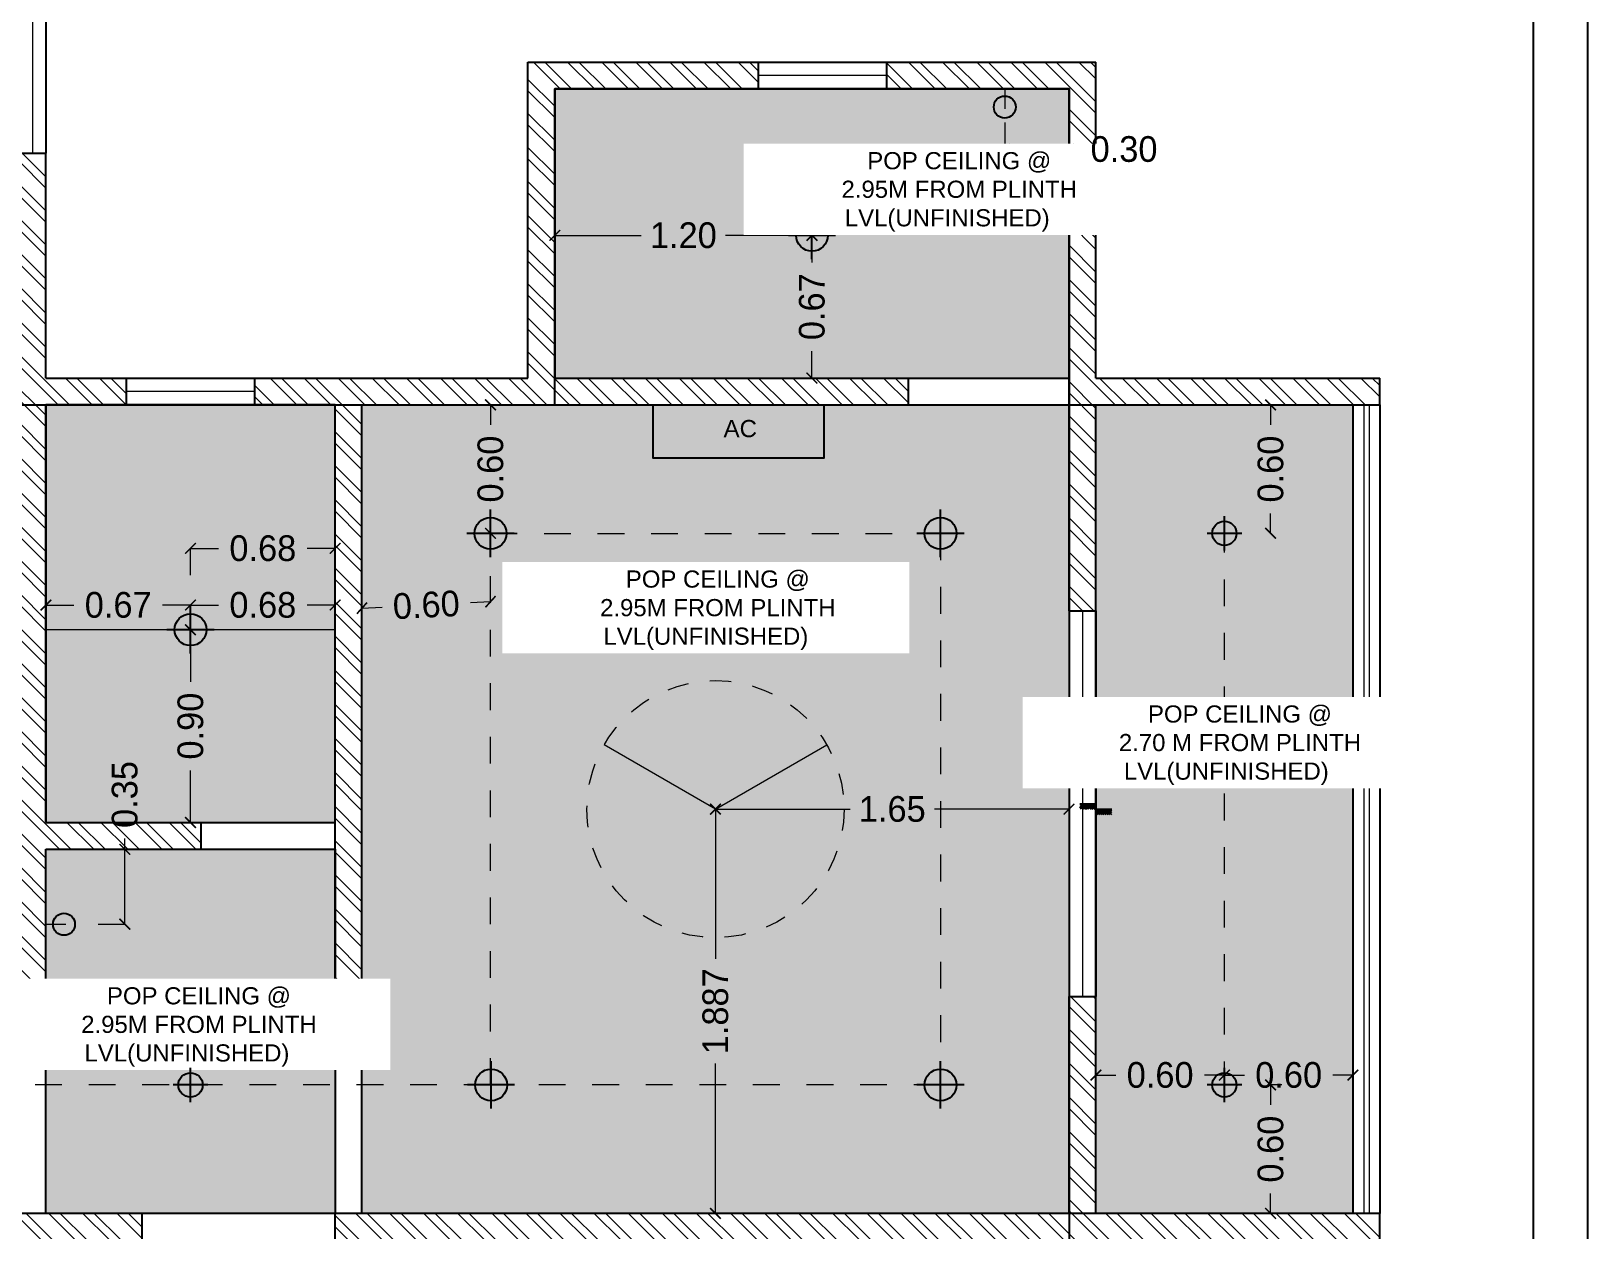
# Model space of a CAD drawing. Header units: metres. Extents: x 494 to 1845, y -666 to 1061.
# Drawn here: x 1822.24 to 1829.51, y 247.76 to 253.36 of the extents above; entities that cross this region are included whole.
import ezdxf

# ---------------------------------------------------------------- set-up
doc = ezdxf.new("R2010")
doc.units = ezdxf.units.M
doc.header["$MEASUREMENT"] = 0
for name, pattern in [('1', [0]), ('141011 - Typical Flr Plans -1 - 1.5 & 1-2 BHK_ Kolshet Namrata1$0$HIDDEN', [0.375, 0.25, -0.125]), ('_ZCAD_DYNDIM_LINETYPE_DATA_NAME_', [0.25, 0.125, -0.125])]:
    doc.linetypes.add(name, pattern=pattern)
doc.layers.get('Defpoints').update_dxf_attribs({"color": 12})
for name, color, linetype, lineweight in [('01 WALL', 7, 'Continuous', 25), ('A-Wall', 7, 'Continuous', 18), ('A-Wall Hatch', 8, 'Continuous', 9), ('DIMENSION', 8, 'Continuous', 5), ('ele ref line', 44, 'Continuous', 9), ('elec block', 14, 'Continuous', 9), ('VDA - FALSE CEILING', 7, 'Continuous', 5), ('VDA-FURNITURE', 8, 'Continuous', 13), ('VDA-HATCH', 8, 'Continuous', 9), ('VDA-RAILING', 25, 'Continuous', 5), ('VDA-SLIDING DOOR', 4, 'Continuous', 9), ('VDA-WALL', 250, 'Continuous', 25), ('VDA-WINDOW', 5, 'Continuous', 9)]:
    doc.layers.add(name, color=color, linetype=linetype, lineweight=lineweight)
for name, color, linetype in [('A-AREA', 1, 'Continuous'), ('CEILING', 7, 'Continuous'), ('ceiling elec', 7, 'Continuous'), ('SHEET', 7, 'Continuous'), ('TEXT', 7, 'Continuous'), ('TILE DROP', 180, '1'), ('VDA-WALL BELOW', 8, 'Continuous'), ('VDA_ELECTRICAL FIXTURES', 7, 'Continuous')]:
    doc.layers.add(name, color=color, linetype=linetype)
doc.styles.add('RS', font='GOTHIC.TTF')
doc.styles.get("Standard").update_dxf_attribs({"font": 'arial.ttf'})
doc.dimstyles.new('SMALL', dxfattribs={"dimtxt": 0.16, "dimasz": 0.05, "dimexe": 0, "dimexo": 0, "dimgap": 0.05, "dimtad": 0, "dimdec": 1, "dimzin": 0, "dimdsep": 46, "dimtxsty": 'RS', "dimblk": 'ARCHTICK', "dimcen": 2.5, "dimclrd": 256, "dimclre": 256, "dimclrt": 5, "dimadec": 0, "dimazin": 0, "dimtfac": 1, "dimtofl": 0, "dimtmove": 0, "dimatfit": 3, "dimldrblk": 'ARCHTICK', "dimfxl": 0, "dimtolj": 1, "dimtzin": 0, "dimarcsym": 0})
pattern_1 = [(135.0000000000001, (-4.440892098500626e-16, 0.375), (-0.004419417382415919, -0.004419417382415927), [])]

# ---------------------------------------------------------------- blocks, each defined once
blk = doc.blocks.new('TT-level diff-flat-14')
at = {"layer": 'TILE DROP'}
h = blk.add_hatch(dxfattribs=at)
h.set_pattern_fill('ANSI31', color=256, scale=0.05, angle=90.00000000000006, style=0)
h.set_pattern_definition(pattern_1)
h.paths.add_polyline_path([(-0.07499999999998863, 0.02500000000000568), (-0.07499999999998863, 0), (0, 0), (0, 0.02500000000000568)])
h = blk.add_hatch(dxfattribs=at)
h.set_pattern_fill('ANSI31', color=256, scale=0.05, angle=90.00000000000006, style=0)
h.set_pattern_definition(pattern_1)
h.paths.add_polyline_path([(0, 0), (0, -0.02500000000000568), (0.07499999999998863, -0.02500000000000568), (0.07499999999998863, 0)])
for points in [[(0, 0), (-0.07499999999998863, 0)], [(0.07499999999998863, -0.02500000000000568), (0, -0.02500000000000568), (0, 0), (-0.07499999999998863, 0)]]:
    blk.add_lwpolyline(points, dxfattribs=at)
blk = doc.blocks.new('zw$4BD1')
at = {"color": 6}
blk.add_line((0.1026044387735965, 0.2717923628416088), (0.1026044644431749, 0.08480641099328068), dxfattribs=at)
at = {"layer": 'SHEET', "color": 6}
blk.add_circle((0.1026044619984532, 0.10260446199851), 0.1026044519985128, dxfattribs=at)
blk = doc.blocks.new('12w')
at = {"layer": 'VDA_ELECTRICAL FIXTURES', "color": 5, "ltscale": 0.1}
for p, q in [((87910.28145249565, 3817.042512325924), (87910.28144543657, 3823.898232417295)), ((87906.81604333571, 3820.470368803413), (87913.74685459654, 3820.470375939805))]:
    blk.add_line(p, q, dxfattribs=at)
blk.add_circle((87910.28075605427, 3820.470372370896), 2.316151648332887, dxfattribs=at)
blk = doc.blocks.new('FAN 1')
at = {"layer": 'elec block', "color": 68, "true_color": 0x394d00}
for q in [(-3723.117876231178, 868.3742863660809), (-3722.078645746636, 868.3742863660809), (-3722.598260988907, 867.4742863660808)]:
    blk.add_line((-3722.598260988907, 868.074286366081), q, dxfattribs=at)
at = {"layer": 'elec block', "color": 68, "linetype": '141011 - Typical Flr Plans -1 - 1.5 & 1-2 BHK_ Kolshet Namrata1$0$HIDDEN', "ltscale": 0.15, "true_color": 0x394d00}
blk.add_circle((-3722.598260988907, 868.074286366081), 0.6, dxfattribs=at)
blk = doc.blocks.new('AEYTUU')
at = {"layer": 'VDA_ELECTRICAL FIXTURES', "color": 6, "ltscale": 0.1}
for p, q in [((8243.958968699393, -3482.814240096676), (8243.958968826868, -3482.690436009986)), ((8244.021548823775, -3482.752338117767), (8243.896388702484, -3482.752337988894))]:
    blk.add_line(p, q, dxfattribs=at)
blk.add_circle((8243.958981276084, -3482.752338053344), 0.04373075930944671, dxfattribs=at)
blk = doc.blocks.new('_ArchTick')
at = {"color": 0, "linetype": 'ByBlock', "const_width": 0.15}
blk.add_lwpolyline([(-0.5, -0.5), (0.5, 0.5)], dxfattribs=at)
blk = doc.blocks.new('*D662')
at = {"layer": 'Defpoints', "color": 0, "transparency": 16777216}
for p in [(4.879698409264165, 1.100004219080859), (5.248003600157062, 1.100004219080859), (4.879698409264165, 0.7500042190802958)]:
    blk.add_point(p, dxfattribs=at)
at = {"layer": 'DIMENSION', "lineweight": -2, "transparency": 16777216}
for p, q in [((5.123003600157062, 1.100004219080859), (5.248003600157062, 1.100004219080859)), ((5.248003600157062, 1.100004219080859), (5.248003600157062, 1.15000421908087)), ((5.248003600157062, 0.7500042190802958), (5.248003600157062, 1.100004219080859)), ((5.123003600157062, 0.7500042190802958), (5.248003600157062, 0.7500042190802958))]:
    blk.add_line(p, q, dxfattribs=at)
at = {"layer": 'DIMENSION', "lineweight": -2, "transparency": 16777216, "xscale": 0.05, "yscale": 0.05, "zscale": 0.05}
for p, rotation in [((5.248003600157062, 1.100004219080859), 90), ((5.248003600157062, 0.7500042190802958), 270)]:
    blk.add_blockref('_ArchTick', p, dxfattribs=dict(at, rotation=rotation))
at = {"layer": 'DIMENSION', "color": 5, "transparency": 16777216, "insert": (5.248003600157062, 1.355694225878892), "char_height": 0.12, "attachment_point": 5, "rotation": 90, "style": 'RS'}
blk.add_mtext('\\A1;0.35', dxfattribs=at)
blk = doc.blocks.new('*D663')
at = {"layer": 'Defpoints', "color": 0, "transparency": 16777216}
for p in [(6.229698409264074, 2.504967953959181), (5.554698372563735, 2.160616078013391), (6.229698409264074, 2.160616078013391)]:
    blk.add_point(p, dxfattribs=at)
at = {"layer": 'DIMENSION', "lineweight": -2, "transparency": 16777216}
for p, q in [((5.554698372563735, 2.379967953959181), (5.554698372563735, 2.504967953959181)), ((5.554698372563735, 2.504967953959181), (5.685692612531739, 2.504967953959181)), ((6.229698409264074, 2.504967953959181), (6.09870416929607, 2.504967953959181)), ((6.229698409264074, 2.379967953959181), (6.229698409264074, 2.504967953959181))]:
    blk.add_line(p, q, dxfattribs=at)
at = {"layer": 'DIMENSION', "lineweight": -2, "transparency": 16777216, "xscale": 0.05, "yscale": 0.05, "zscale": 0.05, "rotation": 180}
blk.add_blockref('_ArchTick', (5.554698372563735, 2.504967953959181), dxfattribs=at)
at = {"layer": 'DIMENSION', "lineweight": -2, "transparency": 16777216, "xscale": 0.05, "yscale": 0.05, "zscale": 0.05}
blk.add_blockref('_ArchTick', (6.229698409264074, 2.504967953959181), dxfattribs=at)
at = {"layer": 'DIMENSION', "color": 5, "transparency": 16777216, "insert": (5.892198390913791, 2.504967953959181), "char_height": 0.12, "attachment_point": 5, "style": 'RS'}
blk.add_mtext('\\A1;0.68', dxfattribs=at)
blk = doc.blocks.new('*D664')
at = {"layer": 'Defpoints', "color": 0, "transparency": 16777216}
for p in [(4.879698409264165, 2.240418267492942), (4.879698409264165, 2.160616078013391), (5.554698372563735, 2.160616078013391)]:
    blk.add_point(p, dxfattribs=at)
at = {"layer": 'DIMENSION', "lineweight": -2, "transparency": 16777216}
for p, q in [((4.879698409264165, 2.160616078013391), (4.879698409264165, 2.240418267492942)), ((4.879698409264165, 2.240418267492942), (5.010080783843932, 2.240418267492942)), ((5.554698372563735, 2.240418267492942), (5.424315997983967, 2.240418267492942)), ((5.554698372563735, 2.160616078013391), (5.554698372563735, 2.240418267492942))]:
    blk.add_line(p, q, dxfattribs=at)
at = {"layer": 'DIMENSION', "lineweight": -2, "transparency": 16777216, "xscale": 0.05, "yscale": 0.05, "zscale": 0.05, "rotation": 180}
blk.add_blockref('_ArchTick', (4.879698409264165, 2.240418267492942), dxfattribs=at)
at = {"layer": 'DIMENSION', "lineweight": -2, "transparency": 16777216, "xscale": 0.05, "yscale": 0.05, "zscale": 0.05}
blk.add_blockref('_ArchTick', (5.554698372563735, 2.240418267492942), dxfattribs=at)
at = {"layer": 'DIMENSION', "color": 5, "transparency": 16777216, "insert": (5.217198390914064, 2.240418267492942), "char_height": 0.12, "attachment_point": 5, "style": 'RS'}
blk.add_mtext('\\A1;0.67', dxfattribs=at)
blk = doc.blocks.new('*D665')
at = {"layer": 'Defpoints', "color": 0, "transparency": 16777216}
for p in [(6.229698409264074, 2.240418267492942), (5.554698372563735, 2.160616078013391), (6.229698409264074, 2.160616078013391)]:
    blk.add_point(p, dxfattribs=at)
at = {"layer": 'DIMENSION', "lineweight": -2, "transparency": 16777216}
for p, q in [((5.554698372563735, 2.160616078013391), (5.554698372563735, 2.240418267492942)), ((5.554698372563735, 2.240418267492942), (5.685692612531739, 2.240418267492942)), ((6.229698409264074, 2.240418267492942), (6.09870416929607, 2.240418267492942)), ((6.229698409264074, 2.160616078013391), (6.229698409264074, 2.240418267492942))]:
    blk.add_line(p, q, dxfattribs=at)
at = {"layer": 'DIMENSION', "lineweight": -2, "transparency": 16777216, "xscale": 0.05, "yscale": 0.05, "zscale": 0.05, "rotation": 180}
blk.add_blockref('_ArchTick', (5.554698372563735, 2.240418267492942), dxfattribs=at)
at = {"layer": 'DIMENSION', "lineweight": -2, "transparency": 16777216, "xscale": 0.05, "yscale": 0.05, "zscale": 0.05}
blk.add_blockref('_ArchTick', (6.229698409264074, 2.240418267492942), dxfattribs=at)
at = {"layer": 'DIMENSION', "color": 5, "transparency": 16777216, "insert": (5.892198390913791, 2.240418267492942), "char_height": 0.12, "attachment_point": 5, "style": 'RS'}
blk.add_mtext('\\A1;0.68', dxfattribs=at)
blk = doc.blocks.new('*D666')
at = {"layer": 'Defpoints', "color": 0, "transparency": 16777216}
for p in [(5.727630907182174, 2.125004219080836), (5.554698523425486, 1.225004219080859), (5.727630907182174, 1.225004219080859)]:
    blk.add_point(p, dxfattribs=at)
at = {"layer": 'DIMENSION', "lineweight": -2, "transparency": 16777216}
for p, q in [((5.679698523425486, 2.125004219080836), (5.554698523425486, 2.125004219080836)), ((5.554698523425486, 2.125004219080836), (5.554698523425486, 1.881673151779694)), ((5.554698523425486, 1.225004219080859), (5.554698523425486, 1.468335286382001)), ((5.679698523425486, 1.225004219080859), (5.554698523425486, 1.225004219080859))]:
    blk.add_line(p, q, dxfattribs=at)
at = {"layer": 'DIMENSION', "lineweight": -2, "transparency": 16777216, "xscale": 0.05, "yscale": 0.05, "zscale": 0.05}
for p, rotation in [((5.554698523425486, 2.125004219080836), 90), ((5.554698523425486, 1.225004219080859), 270)]:
    blk.add_blockref('_ArchTick', p, dxfattribs=dict(at, rotation=rotation))
at = {"layer": 'DIMENSION', "color": 5, "transparency": 16777216, "insert": (5.554698523425486, 1.675004219080847), "char_height": 0.12, "attachment_point": 5, "rotation": 90, "style": 'RS'}
blk.add_mtext('\\A1;0.90', dxfattribs=at)
blk = doc.blocks.new('*D667')
at = {"layer": 'Defpoints', "color": 0, "transparency": 16777216}
for p in [(6.954698485578547, 3.175004219080847), (7.208787144137659, 3.175004219080847), (7.208787144137659, 2.575000112953092)]:
    blk.add_point(p, dxfattribs=at)
at = {"layer": 'DIMENSION', "lineweight": -2, "transparency": 16777216}
for p, q in [((7.079698485578547, 3.175004219080847), (6.954698485578547, 3.175004219080847)), ((6.954698485578547, 3.175004219080847), (6.954698485578547, 3.081671098715816)), ((6.954698485578547, 2.575000112953092), (6.954698485578547, 2.668333233318123)), ((7.079698485578547, 2.575000112953092), (6.954698485578547, 2.575000112953092))]:
    blk.add_line(p, q, dxfattribs=at)
at = {"layer": 'DIMENSION', "lineweight": -2, "transparency": 16777216, "xscale": 0.05, "yscale": 0.05, "zscale": 0.05}
for p, rotation in [((6.954698485578547, 3.175004219080847), 90), ((6.954698485578547, 2.575000112953092), 270)]:
    blk.add_blockref('_ArchTick', p, dxfattribs=dict(at, rotation=rotation))
at = {"layer": 'DIMENSION', "color": 5, "transparency": 16777216, "insert": (6.954698485578547, 2.875002166016969), "char_height": 0.12, "attachment_point": 5, "rotation": 90, "style": 'RS'}
blk.add_mtext('\\A1;0.60', dxfattribs=at)
blk = doc.blocks.new('*D668')
at = {"layer": 'Defpoints', "color": 0, "transparency": 16777216}
for p in [(6.954698409236016, 2.258522303734964), (6.354698409264074, 2.228323191798495), (6.354828678385957, 2.225734987441655)]:
    blk.add_point(p, dxfattribs=at)
at = {"layer": 'DIMENSION', "lineweight": -2, "transparency": 16777216}
for p, q in [((6.954828678357899, 2.255934099378152), (6.861236330657903, 2.251223423070286)), ((6.954698409236016, 2.258522303734964), (6.954828678357899, 2.255934099378152)), ((6.354698409264074, 2.228323191798495), (6.354828678385957, 2.225734987441655)), ((6.354828678385957, 2.225734987441655), (6.448421026085725, 2.230445663749521))]:
    blk.add_line(p, q, dxfattribs=at)
at = {"layer": 'DIMENSION', "lineweight": -2, "transparency": 16777216, "xscale": 0.05, "yscale": 0.05, "zscale": 0.05}
for p, rotation in [((6.354828678385957, 2.225734987441655), 182.8813712850592), ((6.954828678357899, 2.255934099378152), 2.88137128505927)]:
    blk.add_blockref('_ArchTick', p, dxfattribs=dict(at, rotation=rotation))
at = {"layer": 'DIMENSION', "color": 5, "transparency": 16777216, "insert": (6.654828678371814, 2.240834543409903), "char_height": 0.12, "attachment_point": 5, "rotation": 2.8813712850592696, "style": 'RS'}
blk.add_mtext('\\A1;0.60', dxfattribs=at)
blk = doc.blocks.new('*D669')
at = {"layer": 'Defpoints', "color": 0, "transparency": 16777216}
for p in [(8.004632635317193, 1.287499729516185), (9.654698409264029, 1.287504916857472), (9.654698409264483, 1.287504799905633)]:
    blk.add_point(p, dxfattribs=at)
at = {"layer": 'DIMENSION', "lineweight": -2, "transparency": 16777216}
for p, q in [((8.004632635317648, 1.287499612564346), (8.633193734392535, 1.287501588583126)), ((8.004632635317193, 1.287499729516185), (8.004632635317193, 1.287499612564346)), ((9.654698409264483, 1.287504799905633), (9.026137310189142, 1.287502823886854)), ((9.654698409264029, 1.287504916857472), (9.654698409264029, 1.287504799905633))]:
    blk.add_line(p, q, dxfattribs=at)
at = {"layer": 'DIMENSION', "lineweight": -2, "transparency": 16777216, "xscale": 0.05, "yscale": 0.05, "zscale": 0.05}
for p, rotation in [((8.004632635317648, 1.287499612564346), 180.0001801217668), ((9.654698409264483, 1.287504799905633), 0.000180121766866083)]:
    blk.add_blockref('_ArchTick', p, dxfattribs=dict(at, rotation=rotation))
at = {"layer": 'DIMENSION', "color": 5, "transparency": 16777216, "insert": (8.829665522290952, 1.28750220623499), "char_height": 0.12, "attachment_point": 5, "rotation": 0.00018012176686608297, "style": 'RS'}
blk.add_mtext('\\A1;1.65', dxfattribs=at)
blk = doc.blocks.new('*D670')
at = {"layer": 'Defpoints', "color": 0, "transparency": 16777216}
for p in [(8.004632635317193, 1.287500810729739), (8.004632635317193, -0.5999943853659033), (8.004632662825088, -0.5999943853659033)]:
    blk.add_point(p, dxfattribs=at)
at = {"layer": 'DIMENSION', "lineweight": -2, "transparency": 16777216}
for p, q in [((8.004632635317193, 1.287500810729739), (8.004632662825088, 1.287500810729739)), ((8.004632662825088, 1.287500810729739), (8.004632662825088, 0.5879476382427526)), ((8.004632662825088, -0.5999943853659033), (8.004632662825088, 0.09955878712105459)), ((8.004632635317193, -0.5999943853659033), (8.004632662825088, -0.5999943853659033))]:
    blk.add_line(p, q, dxfattribs=at)
at = {"layer": 'DIMENSION', "lineweight": -2, "transparency": 16777216, "xscale": 0.05, "yscale": 0.05, "zscale": 0.05}
for p, rotation in [((8.004632662825088, 1.287500810729739), 90), ((8.004632662825088, -0.5999943853659033), 270)]:
    blk.add_blockref('_ArchTick', p, dxfattribs=dict(at, rotation=rotation))
at = {"layer": 'DIMENSION', "color": 5, "transparency": 16777216, "insert": (8.004632662825088, 0.3437532126819178), "char_height": 0.12, "attachment_point": 5, "rotation": 90, "style": 'RS'}
blk.add_mtext('\\A1;1.887', dxfattribs=at)
blk = doc.blocks.new('*D679')
at = {"layer": 'Defpoints', "color": 0, "transparency": 16777216}
for p in [(7.254698409263938, 3.966164145934727), (7.254698409263938, 3.966141971362049), (8.454698410112996, 3.966141971362049)]:
    blk.add_point(p, dxfattribs=at)
at = {"layer": 'DIMENSION', "lineweight": -2, "transparency": 16777216}
for p, q in [((7.254698409263938, 3.966141971362049), (7.254698409263938, 3.966164145934727)), ((7.254698409263938, 3.966164145934727), (7.6572476958886, 3.966164145934727)), ((8.454698410112996, 3.966164145934727), (8.052149123488562, 3.966164145934727)), ((8.454698410112996, 3.966141971362049), (8.454698410112996, 3.966164145934727))]:
    blk.add_line(p, q, dxfattribs=at)
at = {"layer": 'DIMENSION', "lineweight": -2, "transparency": 16777216, "xscale": 0.05, "yscale": 0.05, "zscale": 0.05, "rotation": 180}
blk.add_blockref('_ArchTick', (7.254698409263938, 3.966164145934727), dxfattribs=at)
at = {"layer": 'DIMENSION', "lineweight": -2, "transparency": 16777216, "xscale": 0.05, "yscale": 0.05, "zscale": 0.05}
blk.add_blockref('_ArchTick', (8.454698410112996, 3.966164145934727), dxfattribs=at)
at = {"layer": 'DIMENSION', "color": 5, "transparency": 16777216, "insert": (7.854698409688581, 3.966164145934727), "char_height": 0.12, "attachment_point": 5, "style": 'RS'}
blk.add_mtext('\\A1;1.20', dxfattribs=at)
blk = doc.blocks.new('*D680')
at = {"layer": 'Defpoints', "color": 0, "transparency": 16777216}
for p in [(8.528819915898112, 3.966164222254065), (8.454698524279593, 3.300004219080847), (8.528819915898112, 3.300004219080847)]:
    blk.add_point(p, dxfattribs=at)
at = {"layer": 'DIMENSION', "lineweight": -2, "transparency": 16777216}
for p, q in [((8.528819915898112, 3.966164222254065), (8.454698524279593, 3.966164222254065)), ((8.454698524279593, 3.966164222254065), (8.454698524279593, 3.840201827737303)), ((8.454698524279593, 3.300004219080847), (8.454698524279593, 3.425966613597495)), ((8.528819915898112, 3.300004219080847), (8.454698524279593, 3.300004219080847))]:
    blk.add_line(p, q, dxfattribs=at)
at = {"layer": 'DIMENSION', "lineweight": -2, "transparency": 16777216, "xscale": 0.05, "yscale": 0.05, "zscale": 0.05}
for p, rotation in [((8.454698524279593, 3.966164222254065), 90), ((8.454698524279593, 3.300004219080847), 270)]:
    blk.add_blockref('_ArchTick', p, dxfattribs=dict(at, rotation=rotation))
at = {"layer": 'DIMENSION', "color": 5, "transparency": 16777216, "insert": (8.454698524279593, 3.633084220667456), "char_height": 0.12, "attachment_point": 5, "rotation": 90, "style": 'RS'}
blk.add_mtext('\\A1;0.67', dxfattribs=at)
blk = doc.blocks.new('*D681')
at = {"layer": 'Defpoints', "color": 0, "transparency": 16777216}
for p in [(9.354698409323419, 4.65000421908087), (9.654698409292223, 4.65000421908087), (9.654698409292223, 4.368493393474182)]:
    blk.add_point(p, dxfattribs=at)
at = {"layer": 'DIMENSION', "lineweight": -2, "transparency": 16777216}
for p, q in [((9.354698409323419, 4.493493393474182), (9.354698409323419, 4.368493393474182)), ((9.654698409292223, 4.493493393474182), (9.654698409292223, 4.368493393474182)), ((9.354698409323419, 4.368493393474182), (9.654698409292223, 4.368493393474182)), ((9.654698409292223, 4.368493393474182), (9.704698409292178, 4.368493393474182))]:
    blk.add_line(p, q, dxfattribs=at)
at = {"layer": 'DIMENSION', "lineweight": -2, "transparency": 16777216, "xscale": 0.05, "yscale": 0.05, "zscale": 0.05, "rotation": 180}
blk.add_blockref('_ArchTick', (9.354698409323419, 4.368493393474182), dxfattribs=at)
at = {"layer": 'DIMENSION', "lineweight": -2, "transparency": 16777216, "xscale": 0.05, "yscale": 0.05, "zscale": 0.05}
blk.add_blockref('_ArchTick', (9.654698409292223, 4.368493393474182), dxfattribs=at)
at = {"layer": 'DIMENSION', "color": 5, "transparency": 16777216, "insert": (9.911367341991081, 4.368493393474182), "char_height": 0.12, "attachment_point": 5, "style": 'RS'}
blk.add_mtext('\\A1;0.30', dxfattribs=at)
blk = doc.blocks.new('*D682')
at = {"layer": 'Defpoints', "color": 0, "transparency": 16777216}
for p in [(9.779698409264029, 0.04584594305813994), (9.779698409264029, 0.04279718873985416), (10.37969840926417, 0.04279718873985416)]:
    blk.add_point(p, dxfattribs=at)
at = {"layer": 'DIMENSION', "lineweight": -2, "transparency": 16777216}
for p, q in [((9.779698409264029, 0.04279718873985416), (9.779698409264029, 0.04584594305813994)), ((9.779698409264029, 0.04584594305813994), (9.873029476565307, 0.04584594305813994)), ((10.37969840926417, 0.04584594305813994), (10.28636734196289, 0.04584594305813994)), ((10.37969840926417, 0.04279718873985416), (10.37969840926417, 0.04584594305813994))]:
    blk.add_line(p, q, dxfattribs=at)
at = {"layer": 'DIMENSION', "lineweight": -2, "transparency": 16777216, "xscale": 0.05, "yscale": 0.05, "zscale": 0.05, "rotation": 180}
blk.add_blockref('_ArchTick', (9.779698409264029, 0.04584594305813994), dxfattribs=at)
at = {"layer": 'DIMENSION', "lineweight": -2, "transparency": 16777216, "xscale": 0.05, "yscale": 0.05, "zscale": 0.05}
blk.add_blockref('_ArchTick', (10.37969840926417, 0.04584594305813994), dxfattribs=at)
at = {"layer": 'DIMENSION', "color": 5, "transparency": 16777216, "insert": (10.07969840926421, 0.04584594305813994), "char_height": 0.12, "attachment_point": 5, "style": 'RS'}
blk.add_mtext('\\A1;0.60', dxfattribs=at)
blk = doc.blocks.new('*D683')
at = {"layer": 'Defpoints', "color": 0, "transparency": 16777216}
for p in [(10.97969840926407, 0.04584594305813994), (10.37969840926417, -0.04561668649012063), (10.97969840926407, -0.04561668649012063)]:
    blk.add_point(p, dxfattribs=at)
at = {"layer": 'DIMENSION', "lineweight": -2, "transparency": 16777216}
for p, q in [((10.37969840926417, -0.04561668649012063), (10.37969840926417, 0.04584594305813994)), ((10.37969840926417, 0.04584594305813994), (10.47302947656522, 0.04584594305813994)), ((10.97969840926407, 0.04584594305813994), (10.88636734196302, 0.04584594305813994)), ((10.97969840926407, -0.04561668649012063), (10.97969840926407, 0.04584594305813994))]:
    blk.add_line(p, q, dxfattribs=at)
at = {"layer": 'DIMENSION', "lineweight": -2, "transparency": 16777216, "xscale": 0.05, "yscale": 0.05, "zscale": 0.05, "rotation": 180}
blk.add_blockref('_ArchTick', (10.37969840926417, 0.04584594305813994), dxfattribs=at)
at = {"layer": 'DIMENSION', "lineweight": -2, "transparency": 16777216, "xscale": 0.05, "yscale": 0.05, "zscale": 0.05}
blk.add_blockref('_ArchTick', (10.97969840926407, 0.04584594305813994), dxfattribs=at)
at = {"layer": 'DIMENSION', "color": 5, "transparency": 16777216, "insert": (10.67969840926412, 0.04584594305813994), "char_height": 0.12, "attachment_point": 5, "style": 'RS'}
blk.add_mtext('\\A1;0.60', dxfattribs=at)
blk = doc.blocks.new('*D684')
at = {"layer": 'Defpoints', "color": 0, "transparency": 16777216}
for p in [(10.64760776989328, 4.680915083099535e-06), (10.59520712321455, -0.5999953759545633), (10.64760713794453, -0.5999954311447482)]:
    blk.add_point(p, dxfattribs=at)
at = {"layer": 'DIMENSION', "lineweight": -2, "transparency": 16777216}
for p, q in [((10.5952077551633, 4.736105267966195e-06), (10.59520765686261, -0.09332638722591469)), ((10.64760776989328, 4.680915083099535e-06), (10.5952077551633, 4.736105267966195e-06)), ((10.59520712321455, -0.5999953759545633), (10.59520722151524, -0.5066642526233807)), ((10.64760713794453, -0.5999954311447482), (10.59520712321455, -0.5999953759545633))]:
    blk.add_line(p, q, dxfattribs=at)
at = {"layer": 'DIMENSION', "lineweight": -2, "transparency": 16777216, "xscale": 0.05, "yscale": 0.05, "zscale": 0.05}
for p, rotation in [((10.5952077551633, 4.736105267966195e-06), 89.99993965335076), ((10.59520712321455, -0.5999953759545633), 269.9999396533508)]:
    blk.add_blockref('_ArchTick', p, dxfattribs=dict(at, rotation=rotation))
at = {"layer": 'DIMENSION', "color": 5, "transparency": 16777216, "insert": (10.59520743918893, -0.2999953199246477), "char_height": 0.12, "attachment_point": 5, "rotation": 89.99993965335076, "style": 'RS'}
blk.add_mtext('\\A1;0.60', dxfattribs=at)
blk = doc.blocks.new('*D685')
at = {"layer": 'Defpoints', "color": 0, "transparency": 16777216}
for p in [(10.59520730504778, 3.175004219080847), (10.59520730504778, 3.175004219080847), (10.59520730504778, 2.575004219080853)]:
    blk.add_point(p, dxfattribs=at)
at = {"layer": 'DIMENSION', "lineweight": -2, "transparency": 16777216}
for p, q in [((10.59520730504778, 3.175004219080847), (10.59520730504778, 3.175004219080847)), ((10.59520730504778, 3.175004219080847), (10.59520730504778, 3.081673151779682)), ((10.59520730504778, 2.575004219080853), (10.59520730504778, 2.668335286382018)), ((10.59520730504778, 2.575004219080853), (10.59520730504778, 2.575004219080853))]:
    blk.add_line(p, q, dxfattribs=at)
at = {"layer": 'DIMENSION', "lineweight": -2, "transparency": 16777216, "xscale": 0.05, "yscale": 0.05, "zscale": 0.05}
for p, rotation in [((10.59520730504778, 3.175004219080847), 90), ((10.59520730504778, 2.575004219080853), 270)]:
    blk.add_blockref('_ArchTick', p, dxfattribs=dict(at, rotation=rotation))
at = {"layer": 'DIMENSION', "color": 5, "transparency": 16777216, "insert": (10.59520730504778, 2.875004219080836), "char_height": 0.12, "attachment_point": 5, "rotation": 90, "style": 'RS'}
blk.add_mtext('\\A1;0.60', dxfattribs=at)
blk = doc.blocks.new('FDG GHGS')
at = {"layer": 'VDA_ELECTRICAL FIXTURES', "color": 1}
blk.add_lwpolyline([(2747.224690672943, -2336.760896513756), (2751.191609312138, -2336.760896513756), (2751.191609312138, -2338.001405601491), (2747.224690672943, -2338.001405601491)], close=True, dxfattribs=at)
at = {"layer": 'VDA_ELECTRICAL FIXTURES', "extrusion": (-0.0001275556141250366, -1.527756138372896e-05, 0.9999999917480806), "insert": (2749.250139614915, -2337.112609383536, -0.0001777665926923995), "char_height": 0.4, "width": 11.88929702906719, "attachment_point": 2, "text_direction": (0.9999999918647826, -3.305498342004771e-09, 0.0001275556140894227)}
blk.add_mtext('AC', dxfattribs=at)
blk = doc.blocks.new('sadfadsf')
at = {"layer": 'A-Wall Hatch', "ltscale": 0.1}
h = blk.add_hatch(dxfattribs=at)
h.set_pattern_fill('ANSI32', color=256, scale=0.3, angle=270)
h.set_pattern_definition([(315, (0.4602964287123541, -2.026924649760645), (0.07954951288348662, 0.07954951288348659), []), (315, (0.4602964287123541, -2.079957658260639), (0.07954951288348662, 0.07954951288348659), [])])
h.paths.add_polyline_path([(2.654698409264029, 2.875004219080893), (0.9846984092641833, 2.875004219080893), (0.9846984092641833, 5.550004219080904), (4.879698409264165, 5.550004219080904), (4.879698409264165, 5.675004219080904), (-0.6153015907357258, 5.675004219080904), (-0.6153015907357258, 5.550004219080904), (0.8596984092641833, 5.550004219080904), (0.8596984092641833, 4.350004219080915), (0.5096984092642742, 4.350004219080915), (0.5096984092642742, 4.225004219080915), (0.8596984092641833, 4.225004219080915), (0.8596984092641833, 2.875004219080893), (0.5096984092642742, 2.875004219080893), (0.5096984092642742, 2.750004219080893), (2.654698409264029, 2.750004219080893)])
h.paths.add_polyline_path([(-1.490301590735726, -2.649995780919141), (-1.490301590735726, -0.5999957809191301), (-0.6153015907357258, -0.5999957809191301), (-0.6153015907357258, 4.350004219080915), (-0.4903015907357258, 4.350004219080915), (-0.4903015907357258, -0.5999957809191301), (-0.220301590735744, -0.5999957809191301), (-0.220301590735744, -0.7249957809191301), (-1.365301590735726, -0.7249957809191301), (-1.365301590735726, -2.649995780919141)])
h.paths.add_polyline_path([(3.854698409264074, -0.5999957809191301), (1.579698409264211, -0.5999957809191301), (1.579698409264211, -4.199995780919153), (1.704698409264211, -4.199995780919153), (1.704698409264211, -0.7249957809191301), (3.854698409264074, -0.7249957809191301)])
h.paths.add_polyline_path([(5.254698409264165, 3.299864772477292), (5.248795680612375, 3.299864772477292), (4.879698409264165, 3.300004219080847), (4.879698409264165, 4.350004219080915), (4.754698409264165, 4.350004219080915), (4.754698409264165, 3.300004219080847), (3.854698409264074, 3.300004219080847), (3.854698409264074, 2.750004219080893), (3.979698409264074, 2.750004219080893), (3.979698409264074, 3.175004219080847), (4.754698409264165, 3.175004219080847), (4.754698409264165, 0.3000042190808472), (4.879698409264165, 0.3000042190808472), (4.879698409264165, 1.100004219080859), (5.604698409264074, 1.100004219080859), (5.604698409264074, 1.225004219080859), (4.879698409264165, 1.225004219080859), (4.879698409264165, 3.175004219080847), (5.254698409264165, 3.175004219080847)])
h.paths.add_polyline_path([(8.904698409264029, 3.300004219080847), (7.254698409263938, 3.300004219080847), (7.254698409263938, 4.65000421908087), (8.204698409263983, 4.65000421908087), (8.204698409263983, 4.774864772477315), (7.129698409263938, 4.77500421908087), (7.129698409263938, 3.300004219080847), (5.854698409264074, 3.300004219080847), (5.854698409264074, 3.175004219080847), (8.904698409264029, 3.175004219080847)])
h.paths.add_polyline_path([(5.604698409264074, -1.624995780919164), (4.879698409264165, -1.624995780919164), (4.879698409264165, -0.7249957809191301), (5.329698409263983, -0.7249957809191301), (5.329698409263983, -0.5999957809191301), (4.754698409264165, -0.5999957809191301), (4.754698409264165, -4.199995780919153), (5.254698409264165, -4.199995780919153), (5.254698409264165, -4.075135227522708), (5.248795680612375, -4.075135227522708), (4.879698409264165, -4.074995780919153), (4.879698409264165, -1.749995784389796), (5.604698409264074, -1.749995780919164)])
h.paths.add_polyline_path([(9.779698409264029, 4.77500421908087), (8.804698409263892, 4.77500421908087), (8.804698409263892, 4.65000421908087), (9.654698409264029, 4.65000421908087), (9.654698409264029, 3.300004219080847), (9.779698409264029, 3.300004219080847)])
h.paths.add_polyline_path([(6.354698409264074, -1.624995780919164), (6.229698409264074, -1.624995780919164), (6.229698409264074, -4.074995780919153), (5.854698409264074, -4.074995780919153), (5.854698409264074, -4.199995780919153), (6.354698409264074, -4.199995780919153)])
h.paths.add_polyline_path([(6.354698409264074, 3.175004219080847), (6.229698409264074, 3.175004219080847), (6.229698409264074, 0.3000042190808472), (6.354698409264074, 0.3000042190808472)])
h.paths.add_polyline_path([(11.10469840926407, 3.300004219080847), (9.779698409264029, 3.300004219080847), (9.779698409264029, 3.175004219080847), (11.10469840926407, 3.175004219080847)])
h.paths.add_polyline_path([(9.779698409264029, 3.300004219080847), (9.654698409264029, 3.300004219080847), (9.654698409264029, 3.175004219080847), (9.779698409264029, 3.175004219080847)])
h.paths.add_polyline_path([(9.779698409264029, 0.4125042190808585), (9.654698409264029, 0.4125042190808585), (9.654698409264029, -0.5999957809191301), (6.229698409264074, -0.5999957809191301), (6.229698409264074, -0.7249957809191301), (9.654698409264029, -0.7249957809191301), (9.654698409264029, -4.199995780919153), (9.779698409264029, -4.199995780919153), (9.779698409264029, -0.7249957809191301), (11.10469840926407, -0.7249957809191301), (11.10469840926407, -0.5999957809191301), (9.779698409264029, -0.5999957809191301)])
h.paths.add_polyline_path([(9.654698409264029, 2.21250421908087), (9.779698409264029, 2.21250421908087), (9.779698409264029, 3.175004219080847), (9.654698409264029, 3.175004219080847)])
at = {"layer": 'VDA-HATCH', "true_color": 0xdbdbdb}
h = blk.add_hatch(color=254, dxfattribs=at)
h.dxf.hatch_style = 1
h.paths.add_polyline_path([(-0.4903014913118113, 2.750004219080893), (3.979698409264074, 2.750004219080893), (3.979698409264074, 3.175004219080847), (4.754698409264165, 3.175004219080847), (4.754698409264165, -0.5999957809191301), (-0.4903014913118113, -0.5999957809191301)])
h.paths.add_polyline_path([(6.354698409264074, -4.074995780919153), (9.654698409264029, -4.074995780919153), (9.654698409264029, -0.7249957809191301), (4.879698409264165, -0.7249957809191301), (4.879698409264165, -1.624995780919164), (6.354698409264074, -1.624995780919164)])
h.paths.add_polyline_path([(6.354698409264074, 3.175004219080847), (9.654698409264029, 3.175004219080847), (9.654698409264029, -0.5999943853659033), (6.354698409264074, -0.5999943853659033)])
h.paths.add_polyline_path([(1.704698409264211, -0.7249957809191301), (4.754698409264165, -0.7249957809191301), (4.754698409264165, -4.075023640944266), (1.704698409264211, -4.075023640944266)])
h.paths.add_polyline_path([(0.9846984092641833, 2.875004219080893), (3.854698409264074, 2.875004219080893), (3.854698409264074, 3.300004219080847), (4.754698409264165, 3.300004219080847), (4.754698409264165, 5.550004219080904), (0.9846984092641833, 5.550004219080904)])
h.paths.add_polyline_path([(7.254698409263938, 3.300004219080847), (9.654698409264029, 3.300004219080847), (9.654698409264029, 4.650000112953137), (7.254698409263938, 4.650000112953137)])
h.paths.add_polyline_path([(4.879698409264165, -1.749995784389796), (6.229698409264074, -1.749995784389796), (6.229698409264074, -4.074995780919153), (4.879698409264165, -4.074995780919153)])
h.paths.add_polyline_path([(4.879698409264165, 1.225004219080859), (6.229698409264074, 1.225004219080859), (6.229698409264074, 3.175004219080847), (4.879698409264165, 3.175004219080847)])
h.paths.add_polyline_path([(4.879698409264165, 1.100004219080859), (6.229698409264074, 1.100004219080859), (6.229698409264074, -0.5999957809191301), (4.879698409264165, -0.5999957809191301)])
h.paths.add_polyline_path([(0.8596984092641833, 2.875004219080893), (-0.4903014684230129, 2.875004247692061), (-0.4903014684230129, 4.225004247692084), (0.8596984092641833, 4.225004219080915)])
h.paths.add_polyline_path([(0.8596984092641833, 4.350004219080915), (-0.4903014542660458, 4.350004219080915), (-0.4903014542660458, 5.550004219080904), (0.8596984092641833, 5.550004219080904)])
at = {"layer": 'VDA-HATCH', "true_color": 0xb2b2b2}
h = blk.add_hatch(color=253, dxfattribs=at)
h.dxf.hatch_style = 1
h.paths.add_polyline_path([(-1.365301590735726, -0.7249957809191301), (1.579698409264211, -0.7249957809191301), (1.579698409264211, -2.524995780919141), (-1.365301590735726, -2.524995780919141)])
h.paths.add_polyline_path([(9.779698409264029, 3.175004219080847), (10.97969840926407, 3.175004219080847), (10.97969840926407, -0.5999957809191301), (9.779698409264029, -0.5999957809191301)])
blk.add_lwpolyline([(4.754698409264165, -0.5999957809191301), (5.329698409263983, -0.5999957809191301), (5.329698409263983, -0.7249957809191301), (4.879698409264165, -0.7249957809191301), (4.879698409264165, -1.624995780919164), (5.604698409264074, -1.624995780919164), (5.604698409264074, -1.749995780919164), (4.879743790066868, -1.749995784389569), (4.879698409264165, -4.074995780919153), (5.254698409264165, -4.074995780919153), (5.254698409264165, -4.199995780919153), (4.754698409264165, -4.199995780919153), (4.754698409264165, -0.5999957809191301)])
at = {"layer": 'A-AREA'}
blk.add_lwpolyline([(4.754698409264165, 5.550004219080904), (4.754698409264165, 3.175004219080847), (7.254698409263938, 3.175004219080847), (7.254698409263938, 4.65000421908087), (9.654698409292223, 4.650000112953137), (9.654698409264029, 3.175004219080847), (10.97969840926407, 3.175004219080847), (10.97969840926407, -0.5999957809191301), (9.654764183183943, -0.5999943854351955), (9.654698409264029, -4.074995780919153), (1.704698995166837, -4.075040982385133), (1.704698409264211, -2.524995780919141), (-1.365301590735726, -2.524995780919141), (-1.365301590735726, -0.7249957809191301), (-0.4903015907357258, -0.7249957809191301)], dxfattribs=at)
at = {"layer": 'CEILING', "color": 6}
for points in [[(7.254698409263938, 3.300004219080847), (9.654698409264029, 3.300004219080847), (9.654698409264029, 4.650000112953137), (7.254698409263938, 4.650000112953137)], [(4.879698409264165, 1.225004219080859), (6.229698409264074, 1.225004219080859), (6.229698409264074, 3.175004219080847), (4.879698409264165, 3.175004219080847)], [(6.354698409264074, 3.175004219080847), (9.654698409264029, 3.175004219080847), (9.654698409264029, -0.5999943853659033), (6.354698409264074, -0.5999943853659033)], [(9.779698409264029, 3.175004219080847), (10.97969840926407, 3.175004219080847), (10.97969840926407, -0.5999957809191301), (9.779698409264029, -0.5999957809191301)], [(4.879698409264165, 1.100004219080859), (6.229698409264074, 1.100004219080859), (6.229698409264074, -0.5999957809191301), (4.879698409264165, -0.5999957809191301)]]:
    blk.add_lwpolyline(points, close=True, dxfattribs=at)
at = {"layer": 'VDA - FALSE CEILING', "color": 253, "linetype": '_ZCAD_DYNDIM_LINETYPE_DATA_NAME_'}
for p, q in [((10.37969840925075, -0.01513342538129336), (10.37969840925075, 2.575017693973336)), ((6.954698409236016, 1.50850632962829e-06), (4.154698409258799, -2.206161974527276e-05))]:
    blk.add_line(p, q, dxfattribs=at)
blk.add_lwpolyline([(9.054698409235925, 1.50850632962829e-06), (6.954698409236016, 1.50850632962829e-06), (6.954698409236016, 2.575000112953092), (9.054698409235925, 2.575000112953092)], close=True, dxfattribs=at)
at = {"layer": 'VDA-FURNITURE'}
blk.add_line((6.229698409264074, 2.125004219080836), (4.879698409264165, 2.125004219080836), dxfattribs=at)
at = {"layer": 'VDA-RAILING'}
for p, q in [((11.02969840926403, 3.175004219080847), (11.02969840926403, -0.5999957809191301)), ((11.05469840926412, 3.175004219080847), (11.05469840926412, -0.5999957809191301))]:
    blk.add_line(p, q, dxfattribs=at)
at = {"layer": 'VDA-SLIDING DOOR'}
blk.add_line((9.717198409264029, 2.21250421908087), (9.717198409264029, 0.4125042190808585), dxfattribs=at)
at = {"layer": 'VDA-WALL'}
for p, q in [((7.129698409263938, 4.77500421908087), (8.204698409263983, 4.774864772477315)), ((7.129698409263938, 3.300004219080847), (7.129698409263938, 4.77500421908087)), ((8.204698409263983, 4.65000421908087), (8.204698409263983, 4.774864772477315)), ((8.804698409263892, 4.77500421908087), (9.779698409264029, 4.77500421908087)), ((8.804698409263892, 4.65000421908087), (8.804698409263892, 4.77500421908087)), ((9.779698409264029, 3.300004219080847), (9.779698409264029, 4.77500421908087)), ((7.254698409263938, 4.65000421908087), (8.204698409263983, 4.65000421908087)), ((7.254698409263938, 3.300004219080847), (7.254698409263938, 4.65000421908087)), ((8.804698409263892, 4.65000421908087), (9.654698409264029, 4.65000421908087)), ((9.654698409264029, 2.21250421908087), (9.654698409264029, 4.65000421908087)), ((4.754698409264165, 4.350004219080915), (4.879698409264165, 4.350004219080915)), ((4.879698409264165, 3.300004219080847), (4.879698409264165, 4.350004219080915)), ((4.879698409264165, 3.300004219080847), (5.254698409264165, 3.300004219080847)), ((5.254698409264165, 3.300004219080847), (5.254698409264165, 3.175004219080847)), ((5.854698409264074, 3.300004219080847), (7.129698409263938, 3.300004219080847)), ((5.854698409264074, 3.175004219080847), (5.854698409264074, 3.300004219080847)), ((7.254698409263938, 3.300004219080847), (8.904698409264029, 3.300004219080847)), ((8.904698409264029, 3.175004219080847), (8.904698409264029, 3.300004219080847)), ((9.779698409264029, 3.300004219080847), (11.10469840926407, 3.300004219080847)), ((11.10469840926407, 3.175004219080847), (11.10469840926407, 3.300004219080847)), ((4.879698409264165, 3.175004219080847), (5.254698409264165, 3.175004219080847)), ((4.879698409264165, 1.225004219080859), (4.879698409264165, 3.175004219080847)), ((5.854698409264074, 3.175004219080847), (8.904698409264029, 3.175004219080847)), ((6.229698409264074, 0.3000042190808472), (6.229698409264074, 3.175004219080847)), ((6.354698409264074, 0.3000042190808472), (6.354698409264074, 3.175004219080847)), ((9.779698409264029, 3.175004219080847), (11.10469840926407, 3.175004219080847)), ((9.779698409264029, 2.21250421908087), (9.779698409264029, 3.175004219080847)), ((9.654698409264029, 2.21250421908087), (9.779698409264029, 2.21250421908087)), ((4.879698409264165, 1.225004219080859), (5.604698409264074, 1.225004219080859)), ((5.604698409264074, 1.100004219080859), (5.604698409264074, 1.225004219080859)), ((4.879698409264165, 0.3000042190808472), (4.879698409264165, 1.100004219080859)), ((4.879698409264165, 1.100004219080859), (5.604698409264074, 1.100004219080859)), ((9.654698409264029, -0.5999957809191301), (9.654698409264029, 0.4125042190808585)), ((9.654698409264029, 0.4125042190808585), (9.779698409264029, 0.4125042190808585)), ((9.779698409264029, -0.5999957809191301), (9.779698409264029, 0.4125042190808585)), ((4.879698409264165, 0.3000042190808472), (4.754698409264165, 0.3000042190808472)), ((6.354698409264074, 0.3000042190808472), (6.229698409264074, 0.3000042190808472)), ((5.329698409263983, -0.5999957809191301), (4.754698409264165, -0.5999957809191301)), ((5.329698409263983, -0.7249957809191301), (5.329698409263983, -0.5999957809191301)), ((6.229698409264074, -0.7249957809191301), (6.229698409264074, -0.5999957809191301)), ((9.654698409264029, -0.5999957809191301), (6.229698409264074, -0.5999957809191301)), ((11.10469840926407, -0.5999957809191301), (9.779698409264029, -0.5999957809191301)), ((11.10469840926407, -0.7249957809191301), (11.10469840926407, -0.5999957809191301))]:
    blk.add_line(p, q, dxfattribs=at)
at = {"layer": 'VDA-WALL BELOW'}
for p, q in [((4.879698409264165, 5.550004219080904), (4.879698409264165, 4.350004219080915)), ((8.204698409263983, 4.774864772477315), (8.804698409263892, 4.774864772477315)), ((8.804698409263892, 4.65000421908087), (8.204698409263983, 4.65000421908087)), ((5.248795680612375, 3.299864772477292), (5.854698409264074, 3.299864772477292)), ((5.854698409264074, 3.175004219080847), (5.254698409264165, 3.175004219080847)), ((10.97969840926407, 3.175004219080847), (10.97969840926407, -0.5999957809191301)), ((11.10469840926407, 3.175004219080847), (11.10469840926407, -0.5999957809191301)), ((9.654698409264029, 2.21250421908087), (9.654698409264029, 0.4125042190808585)), ((9.779698409264029, 2.21250421908087), (9.779698409264029, 0.4125042190808585))]:
    blk.add_line(p, q, dxfattribs=at)
at = {"layer": 'VDA-WINDOW'}
for p, q in [((4.817198409264165, 5.550004219080904), (4.817198409264165, 4.350004219080915)), ((8.804698409263892, 4.71250421908087), (8.204698409263983, 4.71250421908087)), ((5.854698409264074, 3.237504219080847), (5.254698409264165, 3.237504219080847))]:
    blk.add_line(p, q, dxfattribs=at)
at = {"xscale": 0.4999999999995894, "yscale": 0.4999999999995894, "zscale": 0.4999999999995894}
blk.add_blockref('zw$4BD1', (9.303396189937075, 4.514103930099253, -1.304223157939699e-06), dxfattribs=at)
at = {"rotation": 180}
blk.add_blockref('TT-level diff-flat-14', (9.779698409264029, 1.287504219080859), dxfattribs=at)
at = {"xscale": 0.4999999999995894, "yscale": 0.4999999999995894, "zscale": 0.4999999999995894, "rotation": 89.99999999999999}
blk.add_blockref('zw$4BD1', (5.015598698273834, 0.6987019996940944), dxfattribs=at)
at = {"layer": '01 WALL', "xscale": 1.296, "yscale": 1.296, "zscale": 1.296}
for p in [(-10673.79114155226, 4516.222047811107), (-10673.79114155226, 4513.647034881541)]:
    blk.add_blockref('AEYTUU', p, dxfattribs=at)
at = {"layer": 'A-Wall', "color": 2, "xscale": 0.2008498186047711, "yscale": 0.2008498186047711, "zscale": 0.2008498186047711}
blk.add_blockref('FDG GHGS', (-544.0661307054258, 472.5130064065912), dxfattribs=at)
at = {"layer": 'ceiling elec', "color": 55, "lineweight": 0, "xscale": 0.032002010394372, "yscale": 0.032002010394372, "zscale": 0.032002010394372, "rotation": 90.00000000000001}
for p in [(130.7174309781171, -2809.339576556047, -2.905227522869862e-07), (129.2174309772627, -2810.730740589029), (131.3174967511827, -2810.730740589029), (127.817430977263, -2811.180740589029), (129.2204231877054, -2813.305740535298, 0.0001763927961749225), (131.3174967511827, -2813.305740589029)]:
    blk.add_blockref('12w', p, dxfattribs=at)
at = {"layer": 'ele ref line', "color": 14}
blk.add_blockref('FAN 1', (3730.602893624225, -866.7867866365648), dxfattribs=at)
at = {"layer": 'DIMENSION'}
for p1, p2, distance, override, picture, middle in [((9.354698409323419, 4.65000421908087, -1.304223157939699e-06), (9.654698409292223, 4.65000421908087), -0.28151082560668783, {"dimtxt": 0.12, "dimdec": 2, "dimblk": 'ArchTick'}, '*D681', (9.911367341991081, 4.368493393474182)), ((8.454698410112385, 3.966141971362049, -2.905227522869862e-07), (7.254698409263327, 3.966141971362049), -2.2174572678057558e-05, {"dimtxt": 0.12, "dimdec": 2, "dimblk": 'ArchTick'}, '*D679', (7.85469840968797, 3.966164145934727)), ((8.528819915897476, 3.966164222254079, -2.905227522869862e-07), (8.528819915897476, 3.300004219080861), -0.07412139161851883, {"dimtxt": 0.12, "dimdec": 2, "dimblk": 'ArchTick'}, '*D680', (8.454698524278957, 3.63308422066747)), ((7.208787144137659, 2.575000112953092), (7.208787144137659, 3.175004219080847), 0.25408865855911245, {"dimtxt": 0.12, "dimdec": 2, "dimblk": 'ArchTick'}, '*D667', (6.954698485578547, 2.875002166016969)), ((10.59520730504778, 2.575004219080853), (10.59520730504778, 3.175004219080847), 0, {"dimtxt": 0.12, "dimdec": 2, "dimblk": 'ArchTick'}, '*D685', (10.59520730504778, 2.875004219080836)), ((5.554698372563735, 2.160616078013391), (6.229698409264074, 2.160616078013391), 0.3443518759457902, {"dimtxt": 0.12, "dimdec": 2, "dimblk": 'ArchTick'}, '*D663', (5.892198390913791, 2.504967953959181)), ((6.954698409236016, 2.258522303734964), (6.354698409264074, 2.228323191798495), 0.0025914806263756026, {"dimtxt": 0.12, "dimdec": 2, "dimblk": 'ArchTick'}, '*D668', (6.654828678371814, 2.240834543409903)), ((5.554698372563735, 2.160616078013391), (4.879698409264165, 2.160616078013391), -0.07980218947955109, {"dimtxt": 0.12, "dimdec": 2, "dimblk": 'ArchTick'}, '*D664', (5.217198390914064, 2.240418267492942)), ((5.554698372563735, 2.160616078013391), (6.229698409264074, 2.160616078013391), 0.07980218947955109, {"dimtxt": 0.12, "dimdec": 2, "dimblk": 'ArchTick'}, '*D665', (5.892198390913791, 2.240418267492942)), ((5.727630907182174, 2.125004219080836), (5.727630907182174, 1.225004219080859), -0.17293238375668807, {"dimtxt": 0.12, "dimdec": 2, "dimblk": 'ArchTick'}, '*D666', (5.554698523425486, 1.675004219080847)), ((4.879698409264165, 0.7500042190802958), (4.879698409264165, 1.100004219080859), -0.3683051908928965, {"dimtxt": 0.12, "dimdec": 2, "dimblk": 'ArchTick'}, '*D662', (5.248003600157062, 1.355694225878892)), ((8.004632635317193, 1.287500810729739), (8.004632635317193, -0.5999943853659033), 2.7507894628797658e-08, {"dimtxt": 0.12, "dimdec": 3, "dimblk": 'ArchTick'}, '*D670', (8.004632662825088, 0.3437532126819178)), ((8.004632635317193, 1.287499729516185), (9.654698409264029, 1.287504916857472), -1.1695183888079337e-07, {"dimtxt": 0.12, "dimdec": 2, "dimblk": 'ArchTick'}, '*D669', (8.829665522290952, 1.28750220623499)), ((10.37969840926417, 0.04279718873985416), (9.779698409264029, 0.04279718873985416), -0.0030487543182857804, {"dimtxt": 0.12, "dimdec": 2, "dimblk": 'ArchTick'}, '*D682', (10.07969840926421, 0.04584594305813994)), ((10.37969840926417, -0.04561668649012063), (10.97969840926407, -0.04561668649012063), 0.09146262954826057, {"dimtxt": 0.12, "dimdec": 2, "dimblk": 'ArchTick'}, '*D683', (10.67969840926412, 0.04584594305813994)), ((10.64760776989328, 4.680915083099535e-06), (10.64760713794453, -0.5999954311447482), -0.05240001473000852, {"dimtxt": 0.12, "dimdec": 2, "dimblk": 'ArchTick'}, '*D684', (10.59520743918893, -0.2999953199246477))]:
    dim = blk.add_aligned_dim(p1=p1, p2=p2, distance=distance, dimstyle='SMALL', override=override, dxfattribs=at)
    dim.commit()
    dim.dimension.update_dxf_attribs({"geometry": picture, "text_midpoint": middle})
at = {"layer": 'TEXT', "extrusion": (-0.0001275556141251, 1.52775613832e-05, 0.9999999917480806), "char_height": 0.08, "width": 1.819508899797923, "attachment_point": 2, "text_direction": (0.9999999918647826, -3.30549834200477e-09, 0.0001275556141904859), "bg_fill": 2}
for s, insert in [('\\pi0.11179;POP CEILING @\\P2.95M FROM PLINTH LVL(UNFINISHED)', (9.086303802752354, 4.354884247923735, -3.151173199447688e-05)), ('\\pi0.11179;POP CEILING @\\P2.95M FROM PLINTH LVL(UNFINISHED)', (7.95962883200059, 2.401646440720242, -3.151173199447688e-05)), ('\\pi0.12731;POP CEILING @\\P2.70 M FROM PLINTH LVL(UNFINISHED)', (10.38859005133918, 1.771670285989927, 0.0001110848377905704)), ('\\pi0.11179;POP CEILING @\\P2.95M FROM PLINTH LVL(UNFINISHED)', (5.538212462291995, 0.4559755187991925, -3.151173199447688e-05))]:
    blk.add_mtext(s, dxfattribs=dict(at, insert=insert))
at = {"layer": '01 WALL', "xscale": 1.296, "yscale": 1.296, "zscale": 1.296}
blk.add_blockref('AEYTUU', (-10678.61614161153, 4513.647030924993), dxfattribs=at)

msp = doc.modelspace()

# ---------------------------------------------------------------- block references
at = {"layer": 'DIMENSION', "color": 6}
msp.add_blockref('sadfadsf', (1817.432712469813, 248.4416234218156), dxfattribs=at)

# ---------------------------------------------------------------- next in the draw order: linework, layer by layer
at = {"layer": 'SHEET'}
for points in [[(1829.50857305171, 258.4527910279708), (1815.200202913891, 258.4527910279708), (1815.200202913891, 238.2166675476141), (1829.50857305171, 238.2166675476141)], [(1829.254402709146, 258.1986206854817), (1815.454373256454, 258.1986206854817), (1815.454373256454, 238.4708378901031), (1829.254402709146, 238.4708378901031)]]:
    msp.add_lwpolyline(points, close=True, dxfattribs=at)

doc.saveas('drawing.dxf')
